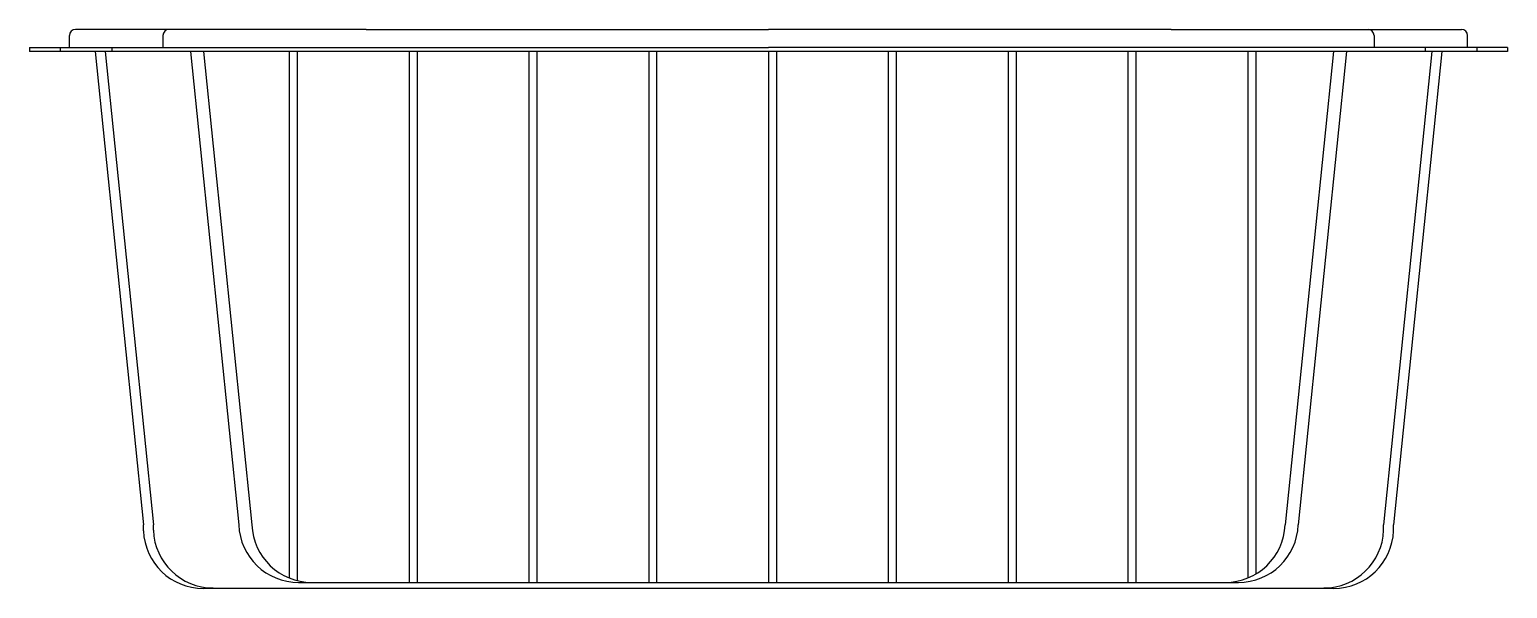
# Model space of a CAD drawing. Extents: x -1313.08 to -1309.38, y 310.83 to 312.23.
import ezdxf

# ---------------------------------------------------------------- set-up
doc = ezdxf.new("R2010")
doc.units = 0
doc.header["$LTSCALE"] = 10
doc.header["$MEASUREMENT"] = 0
doc.layers.add('Piscinas_Fibratec', color=4, linetype='CONTINUOUS')

msp = doc.modelspace()

# ---------------------------------------------------------------- linework, layer by layer
at = {"layer": 'Piscinas_Fibratec', "color": 2}
for p, q in [((-1312.9823, 312.19), (-1312.9823, 312.22)), ((-1312.2399, 312.235), (-1312.9673, 312.235)), ((-1312.7484, 312.22), (-1312.7484, 312.19)), ((-1312.2399, 312.235), (-1311.2323, 312.235)), ((-1310.2246, 312.235), (-1311.2323, 312.235)), ((-1310.2246, 312.235), (-1309.4973, 312.235)), ((-1309.7162, 312.22), (-1309.7162, 312.19)), ((-1309.4823, 312.19), (-1309.4823, 312.22)), ((-1313.0823, 312.19), (-1311.2323, 312.19)), ((-1313.0823, 312.19), (-1313.0823, 312.18)), ((-1309.3823, 312.18), (-1313.0823, 312.18)), ((-1313.0056, 312.19), (-1313.0056, 312.18)), ((-1312.8765, 312.19), (-1312.8765, 312.18)), ((-1309.3823, 312.19), (-1311.2323, 312.19)), ((-1309.5881, 312.19), (-1309.5881, 312.18)), ((-1309.459, 312.19), (-1309.459, 312.18)), ((-1309.3823, 312.19), (-1309.3823, 312.18))]:
    msp.add_line(p, q, dxfattribs=at)
at = {"layer": 'Piscinas_Fibratec'}
for p, q in [((-1312.9182, 312.18), (-1312.7971, 310.9944)), ((-1312.8934, 312.18), (-1312.7723, 310.9944)), ((-1312.6796, 312.18), (-1312.5585, 310.9944)), ((-1312.6467, 312.18), (-1312.5255, 310.9944)), ((-1309.8179, 312.18), (-1309.9391, 310.9944)), ((-1309.785, 312.18), (-1309.9061, 310.9944)), ((-1309.5712, 312.18), (-1309.6923, 310.9944)), ((-1309.5464, 312.18), (-1309.6675, 310.9944)), ((-1312.7971, 310.9794), (-1312.7971, 310.9944)), ((-1312.7723, 310.9806), (-1312.7723, 310.9944)), ((-1309.6923, 310.9806), (-1309.6923, 310.9944)), ((-1309.6675, 310.9794), (-1309.6675, 310.9944)), ((-1312.4086, 310.85), (-1310.056, 310.85)), ((-1309.8174, 310.835), (-1312.6472, 310.835))]:
    msp.add_line(p, q, dxfattribs=at)
at = {"layer": 'Piscinas_Fibratec', "color": 1}
for p, q in [((-1312.4323, 312.18), (-1312.4323, 310.8611)), ((-1312.4123, 312.18), (-1312.4123, 310.8545)), ((-1312.1323, 312.18), (-1312.1323, 310.85)), ((-1312.1123, 312.18), (-1312.1123, 310.85)), ((-1311.8323, 312.18), (-1311.8323, 310.85)), ((-1311.8123, 312.18), (-1311.8123, 310.85)), ((-1311.5323, 312.18), (-1311.5323, 310.85)), ((-1311.5123, 312.18), (-1311.5123, 310.85)), ((-1311.2323, 312.18), (-1311.2323, 310.85)), ((-1311.2123, 312.18), (-1311.2123, 310.85)), ((-1310.9323, 312.18), (-1310.9323, 310.85)), ((-1310.9123, 312.18), (-1310.9123, 310.85)), ((-1310.6323, 312.18), (-1310.6323, 310.85)), ((-1310.6123, 312.18), (-1310.6123, 310.85)), ((-1310.3323, 312.18), (-1310.3323, 310.85)), ((-1310.3123, 312.18), (-1310.3123, 310.85)), ((-1310.0323, 312.18), (-1310.0323, 310.8611)), ((-1310.0123, 312.18), (-1310.0123, 310.871))]:
    msp.add_line(p, q, dxfattribs=at)
at = {"layer": 'Piscinas_Fibratec', "color": 2}
for centre, start, end in [((-1312.9673, 312.22), 90, 180), ((-1312.7334, 312.22), 90, 180), ((-1309.7312, 312.22), 0, 90), ((-1309.4973, 312.22), 0, 90)]:
    msp.add_arc(centre, 0.015, start, end, dxfattribs=at)
at = {"layer": 'Piscinas_Fibratec'}
for centre, start, end in [((-1312.4086, 311), 182.1262, 270), ((-1312.3756, 311), 182.1262, 270), ((-1310.089, 311), 270, 357.8738), ((-1310.056, 311), 270, 357.8738), ((-1312.6472, 310.985), 182.1262, 270), ((-1312.6224, 310.9862), 182.1262, 270), ((-1309.8422, 310.9862), 270, 357.8738), ((-1309.8174, 310.985), 270, 357.8738)]:
    msp.add_arc(centre, 0.15, start, end, dxfattribs=at)

doc.saveas('drawing.dxf')
